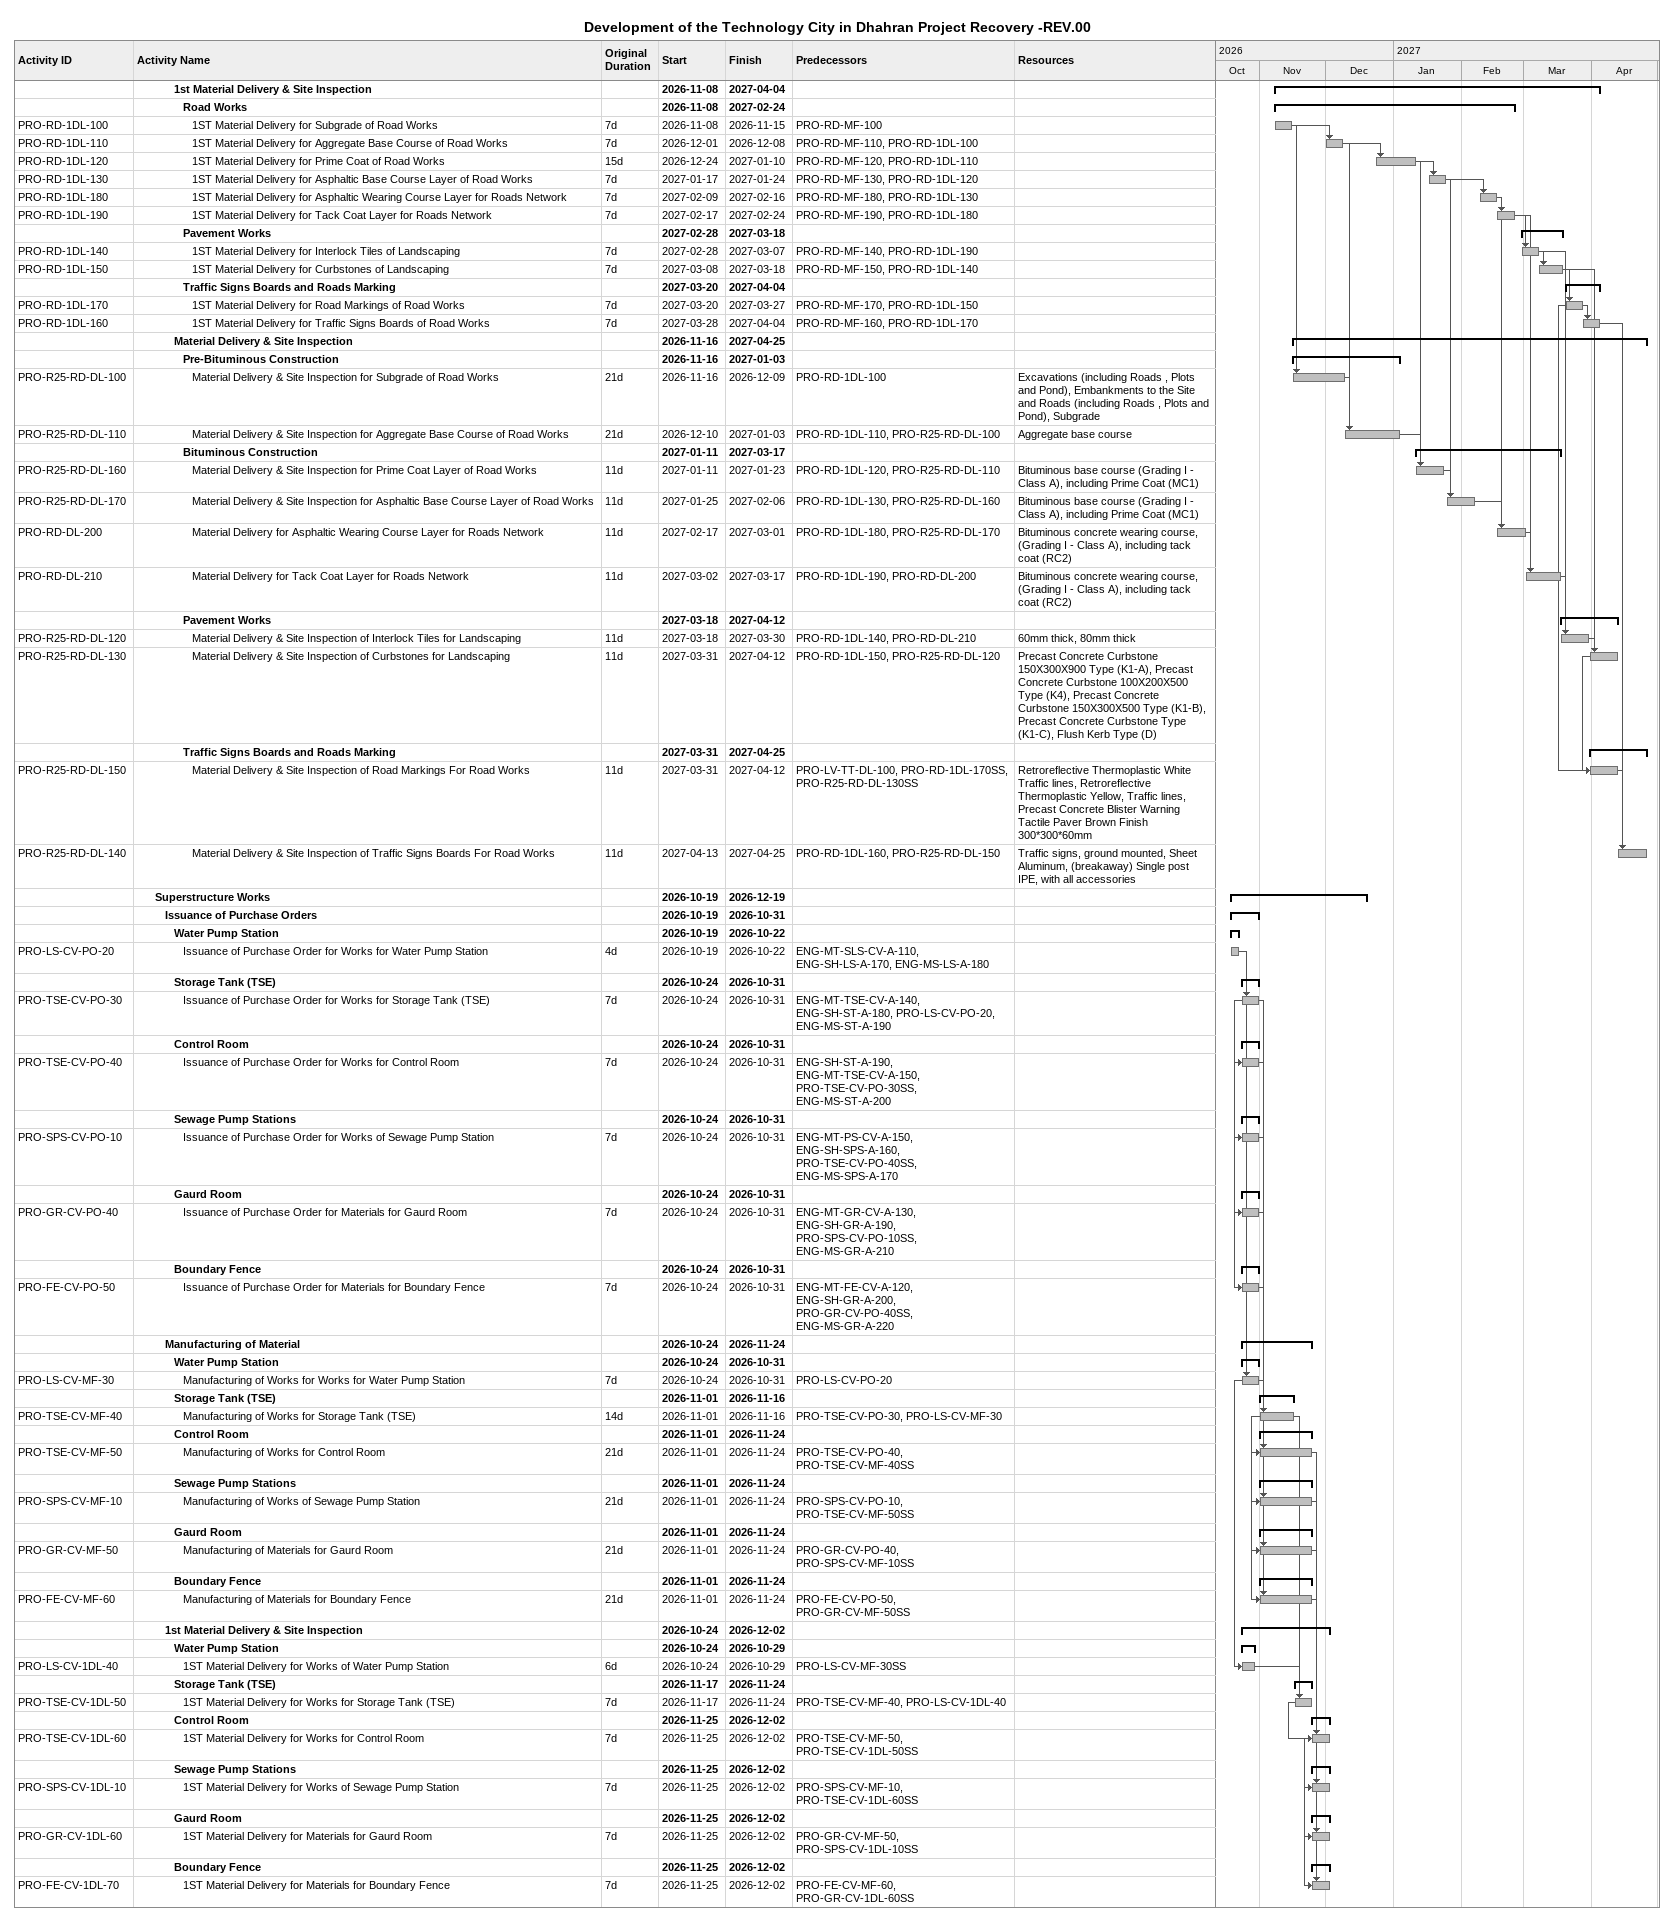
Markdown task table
Development of the Technology City in Dhahran Project Recovery -REV.00

| ID | Level | Task | Original duration | Start | Finish | Predecessors | Resources |
|---|---|---|---|---|---|---|---|
|  | 5 | **1st Material Delivery & Site Inspection** |  | 2026-11-08 | 2027-04-04 |  |  |
|  | 6 | **Road Works** |  | 2026-11-08 | 2027-02-24 |  |  |
| PRO-RD-1DL-100 | 7 | 1ST Material Delivery for Subgrade of Road Works | 7d | 2026-11-08 | 2026-11-15 | PRO-RD-MF-100 |  |
| PRO-RD-1DL-110 | 7 | 1ST Material Delivery for Aggregate Base Course of Road Works | 7d | 2026-12-01 | 2026-12-08 | PRO-RD-MF-110, PRO-RD-1DL-100 |  |
| PRO-RD-1DL-120 | 7 | 1ST Material Delivery for Prime Coat of Road Works | 15d | 2026-12-24 | 2027-01-10 | PRO-RD-MF-120, PRO-RD-1DL-110 |  |
| PRO-RD-1DL-130 | 7 | 1ST Material Delivery for Asphaltic Base Course Layer of Road Works | 7d | 2027-01-17 | 2027-01-24 | PRO-RD-MF-130, PRO-RD-1DL-120 |  |
| PRO-RD-1DL-180 | 7 | 1ST Material Delivery for Asphaltic Wearing Course Layer for Roads Network | 7d | 2027-02-09 | 2027-02-16 | PRO-RD-MF-180, PRO-RD-1DL-130 |  |
| PRO-RD-1DL-190 | 7 | 1ST Material Delivery for Tack Coat Layer for Roads Network | 7d | 2027-02-17 | 2027-02-24 | PRO-RD-MF-190, PRO-RD-1DL-180 |  |
|  | 6 | **Pavement Works** |  | 2027-02-28 | 2027-03-18 |  |  |
| PRO-RD-1DL-140 | 7 | 1ST Material Delivery for Interlock Tiles of Landscaping | 7d | 2027-02-28 | 2027-03-07 | PRO-RD-MF-140, PRO-RD-1DL-190 |  |
| PRO-RD-1DL-150 | 7 | 1ST Material Delivery for Curbstones of Landscaping | 7d | 2027-03-08 | 2027-03-18 | PRO-RD-MF-150, PRO-RD-1DL-140 |  |
|  | 6 | **Traffic Signs Boards and Roads Marking** |  | 2027-03-20 | 2027-04-04 |  |  |
| PRO-RD-1DL-170 | 7 | 1ST Material Delivery for Road Markings of Road Works | 7d | 2027-03-20 | 2027-03-27 | PRO-RD-MF-170, PRO-RD-1DL-150 |  |
| PRO-RD-1DL-160 | 7 | 1ST Material Delivery for Traffic Signs Boards of Road Works | 7d | 2027-03-28 | 2027-04-04 | PRO-RD-MF-160, PRO-RD-1DL-170 |  |
|  | 5 | **Material Delivery & Site Inspection** |  | 2026-11-16 | 2027-04-25 |  |  |
|  | 6 | **Pre-Bituminous Construction** |  | 2026-11-16 | 2027-01-03 |  |  |
| PRO-R25-RD-DL-100 | 7 | Material Delivery & Site Inspection for Subgrade of Road Works | 21d | 2026-11-16 | 2026-12-09 | PRO-RD-1DL-100 | Excavations (including Roads , Plots and Pond), Embankments to the Site and Roads (including Roads , Plots and Pond), Subgrade |
| PRO-R25-RD-DL-110 | 7 | Material Delivery & Site Inspection for Aggregate Base Course of Road Works | 21d | 2026-12-10 | 2027-01-03 | PRO-RD-1DL-110, PRO-R25-RD-DL-100 | Aggregate base course |
|  | 6 | **Bituminous Construction** |  | 2027-01-11 | 2027-03-17 |  |  |
| PRO-R25-RD-DL-160 | 7 | Material Delivery & Site Inspection for Prime Coat Layer of Road Works | 11d | 2027-01-11 | 2027-01-23 | PRO-RD-1DL-120, PRO-R25-RD-DL-110 | Bituminous base course (Grading I - Class A), including Prime Coat (MC1) |
| PRO-R25-RD-DL-170 | 7 | Material Delivery & Site Inspection for Asphaltic Base Course Layer of Road Works | 11d | 2027-01-25 | 2027-02-06 | PRO-RD-1DL-130, PRO-R25-RD-DL-160 | Bituminous base course (Grading I - Class A), including Prime Coat (MC1) |
| PRO-RD-DL-200 | 7 | Material Delivery for Asphaltic Wearing Course Layer for Roads Network | 11d | 2027-02-17 | 2027-03-01 | PRO-RD-1DL-180, PRO-R25-RD-DL-170 | Bituminous concrete wearing course, (Grading I - Class A), including tack coat (RC2) |
| PRO-RD-DL-210 | 7 | Material Delivery for Tack Coat Layer for Roads Network | 11d | 2027-03-02 | 2027-03-17 | PRO-RD-1DL-190, PRO-RD-DL-200 | Bituminous concrete wearing course, (Grading I - Class A), including tack coat (RC2) |
|  | 6 | **Pavement Works** |  | 2027-03-18 | 2027-04-12 |  |  |
| PRO-R25-RD-DL-120 | 7 | Material Delivery & Site Inspection of Interlock Tiles for Landscaping | 11d | 2027-03-18 | 2027-03-30 | PRO-RD-1DL-140, PRO-RD-DL-210 | 60mm thick, 80mm thick |
| PRO-R25-RD-DL-130 | 7 | Material Delivery & Site Inspection of Curbstones for Landscaping | 11d | 2027-03-31 | 2027-04-12 | PRO-RD-1DL-150, PRO-R25-RD-DL-120 | Precast Concrete Curbstone 150X300X900 Type (K1-A), Precast Concrete Curbstone 100X200X500 Type (K4), Precast Concrete Curbstone 150X300X500 Type (K1-B), Precast Concrete Curbstone Type (K1-C), Flush Kerb Type (D) |
|  | 6 | **Traffic Signs Boards and Roads Marking** |  | 2027-03-31 | 2027-04-25 |  |  |
| PRO-R25-RD-DL-150 | 7 | Material Delivery & Site Inspection of Road Markings For Road Works | 11d | 2027-03-31 | 2027-04-12 | PRO-LV-TT-DL-100, PRO-RD-1DL-170SS, PRO-R25-RD-DL-130SS | Retroreflective Thermoplastic White Traffic lines, Retroreflective Thermoplastic Yellow, Traffic lines, Precast Concrete Blister Warning Tactile Paver Brown Finish 300*300*60mm |
| PRO-R25-RD-DL-140 | 7 | Material Delivery & Site Inspection of Traffic Signs Boards For Road Works | 11d | 2027-04-13 | 2027-04-25 | PRO-RD-1DL-160, PRO-R25-RD-DL-150 | Traffic signs, ground mounted, Sheet Aluminum, (breakaway) Single post IPE, with all accessories |
|  | 3 | **Superstructure Works** |  | 2026-10-19 | 2026-12-19 |  |  |
|  | 4 | **Issuance of Purchase Orders** |  | 2026-10-19 | 2026-10-31 |  |  |
|  | 5 | **Water Pump Station** |  | 2026-10-19 | 2026-10-22 |  |  |
| PRO-LS-CV-PO-20 | 6 | Issuance of Purchase Order for Works for Water Pump Station | 4d | 2026-10-19 | 2026-10-22 | ENG-MT-SLS-CV-A-110, ENG-SH-LS-A-170, ENG-MS-LS-A-180 |  |
|  | 5 | **Storage Tank (TSE)** |  | 2026-10-24 | 2026-10-31 |  |  |
| PRO-TSE-CV-PO-30 | 6 | Issuance of Purchase Order for Works for Storage Tank (TSE) | 7d | 2026-10-24 | 2026-10-31 | ENG-MT-TSE-CV-A-140, ENG-SH-ST-A-180, PRO-LS-CV-PO-20, ENG-MS-ST-A-190 |  |
|  | 5 | **Control Room** |  | 2026-10-24 | 2026-10-31 |  |  |
| PRO-TSE-CV-PO-40 | 6 | Issuance of Purchase Order for Works for Control Room | 7d | 2026-10-24 | 2026-10-31 | ENG-SH-ST-A-190, ENG-MT-TSE-CV-A-150, PRO-TSE-CV-PO-30SS, ENG-MS-ST-A-200 |  |
|  | 5 | **Sewage Pump Stations** |  | 2026-10-24 | 2026-10-31 |  |  |
| PRO-SPS-CV-PO-10 | 6 | Issuance of Purchase Order for Works of Sewage Pump Station | 7d | 2026-10-24 | 2026-10-31 | ENG-MT-PS-CV-A-150, ENG-SH-SPS-A-160, PRO-TSE-CV-PO-40SS, ENG-MS-SPS-A-170 |  |
|  | 5 | **Gaurd Room** |  | 2026-10-24 | 2026-10-31 |  |  |
| PRO-GR-CV-PO-40 | 6 | Issuance of Purchase Order for Materials for Gaurd Room | 7d | 2026-10-24 | 2026-10-31 | ENG-MT-GR-CV-A-130, ENG-SH-GR-A-190, PRO-SPS-CV-PO-10SS, ENG-MS-GR-A-210 |  |
|  | 5 | **Boundary Fence** |  | 2026-10-24 | 2026-10-31 |  |  |
| PRO-FE-CV-PO-50 | 6 | Issuance of Purchase Order for Materials for Boundary Fence | 7d | 2026-10-24 | 2026-10-31 | ENG-MT-FE-CV-A-120, ENG-SH-GR-A-200, PRO-GR-CV-PO-40SS, ENG-MS-GR-A-220 |  |
|  | 4 | **Manufacturing of Material** |  | 2026-10-24 | 2026-11-24 |  |  |
|  | 5 | **Water Pump Station** |  | 2026-10-24 | 2026-10-31 |  |  |
| PRO-LS-CV-MF-30 | 6 | Manufacturing of Works for Works for Water Pump Station | 7d | 2026-10-24 | 2026-10-31 | PRO-LS-CV-PO-20 |  |
|  | 5 | **Storage Tank (TSE)** |  | 2026-11-01 | 2026-11-16 |  |  |
| PRO-TSE-CV-MF-40 | 6 | Manufacturing of Works for Storage Tank (TSE) | 14d | 2026-11-01 | 2026-11-16 | PRO-TSE-CV-PO-30, PRO-LS-CV-MF-30 |  |
|  | 5 | **Control Room** |  | 2026-11-01 | 2026-11-24 |  |  |
| PRO-TSE-CV-MF-50 | 6 | Manufacturing of Works for Control Room | 21d | 2026-11-01 | 2026-11-24 | PRO-TSE-CV-PO-40, PRO-TSE-CV-MF-40SS |  |
|  | 5 | **Sewage Pump Stations** |  | 2026-11-01 | 2026-11-24 |  |  |
| PRO-SPS-CV-MF-10 | 6 | Manufacturing of Works of Sewage Pump Station | 21d | 2026-11-01 | 2026-11-24 | PRO-SPS-CV-PO-10, PRO-TSE-CV-MF-50SS |  |
|  | 5 | **Gaurd Room** |  | 2026-11-01 | 2026-11-24 |  |  |
| PRO-GR-CV-MF-50 | 6 | Manufacturing of Materials for Gaurd Room | 21d | 2026-11-01 | 2026-11-24 | PRO-GR-CV-PO-40, PRO-SPS-CV-MF-10SS |  |
|  | 5 | **Boundary Fence** |  | 2026-11-01 | 2026-11-24 |  |  |
| PRO-FE-CV-MF-60 | 6 | Manufacturing of Materials for Boundary Fence | 21d | 2026-11-01 | 2026-11-24 | PRO-FE-CV-PO-50, PRO-GR-CV-MF-50SS |  |
|  | 4 | **1st Material Delivery & Site Inspection** |  | 2026-10-24 | 2026-12-02 |  |  |
|  | 5 | **Water Pump Station** |  | 2026-10-24 | 2026-10-29 |  |  |
| PRO-LS-CV-1DL-40 | 6 | 1ST Material Delivery for Works of Water Pump Station | 6d | 2026-10-24 | 2026-10-29 | PRO-LS-CV-MF-30SS |  |
|  | 5 | **Storage Tank (TSE)** |  | 2026-11-17 | 2026-11-24 |  |  |
| PRO-TSE-CV-1DL-50 | 6 | 1ST Material Delivery for Works for Storage Tank (TSE) | 7d | 2026-11-17 | 2026-11-24 | PRO-TSE-CV-MF-40, PRO-LS-CV-1DL-40 |  |
|  | 5 | **Control Room** |  | 2026-11-25 | 2026-12-02 |  |  |
| PRO-TSE-CV-1DL-60 | 6 | 1ST Material Delivery for Works for Control Room | 7d | 2026-11-25 | 2026-12-02 | PRO-TSE-CV-MF-50, PRO-TSE-CV-1DL-50SS |  |
|  | 5 | **Sewage Pump Stations** |  | 2026-11-25 | 2026-12-02 |  |  |
| PRO-SPS-CV-1DL-10 | 6 | 1ST Material Delivery for Works of Sewage Pump Station | 7d | 2026-11-25 | 2026-12-02 | PRO-SPS-CV-MF-10, PRO-TSE-CV-1DL-60SS |  |
|  | 5 | **Gaurd Room** |  | 2026-11-25 | 2026-12-02 |  |  |
| PRO-GR-CV-1DL-60 | 6 | 1ST Material Delivery for Materials for Gaurd Room | 7d | 2026-11-25 | 2026-12-02 | PRO-GR-CV-MF-50, PRO-SPS-CV-1DL-10SS |  |
|  | 5 | **Boundary Fence** |  | 2026-11-25 | 2026-12-02 |  |  |
| PRO-FE-CV-1DL-70 | 6 | 1ST Material Delivery for Materials for Boundary Fence | 7d | 2026-11-25 | 2026-12-02 | PRO-FE-CV-MF-60, PRO-GR-CV-1DL-60SS |  |
